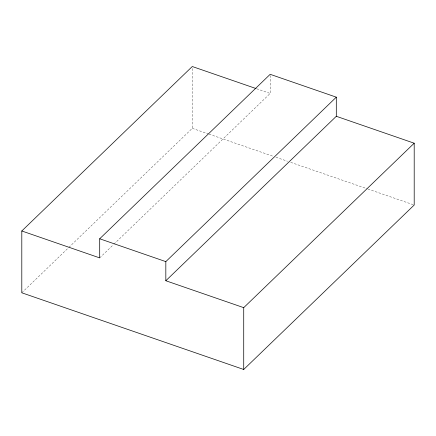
<?xml version="1.0" encoding="UTF-8"?>
<svg xmlns="http://www.w3.org/2000/svg" width="436" height="436" viewBox="0 0 436 436"><rect width="100%" height="100%" fill="white"/><g stroke="black" fill="none" stroke-linecap="round" stroke-linejoin="round"><path stroke-width="0.33" stroke-dasharray="2.18 1.64" d="M21.8 292.796L68.338 247.904M68.828 247.43L192.276 128.342L192.276 67.88M99.697 257.894L113.415 244.661M113.9 244.187L270.173 93.435L270.173 75.635M256.651 88.764L270.173 93.435M192.276 128.342L208.354 133.896M208.997 134.119L273.323 156.344M275.901 157.238L287.477 161.238M290.692 162.35L367.243 188.799M367.886 189.017L414.2 205.024"/><path stroke-width="0.65" d="M414.2 143.204L243.724 307.658L165.827 280.746L336.303 116.287L414.2 143.204L414.2 205.024L243.724 369.477L21.8 292.796L21.8 230.976L192.276 66.523L256.008 88.541M21.8 230.976L99.697 257.894L99.697 238.775L270.173 74.316L336.303 97.168L336.303 116.287M165.827 280.746L165.827 261.622L336.303 97.168M99.697 238.775L165.827 261.622M243.724 307.658L243.724 369.477"/></g></svg>
